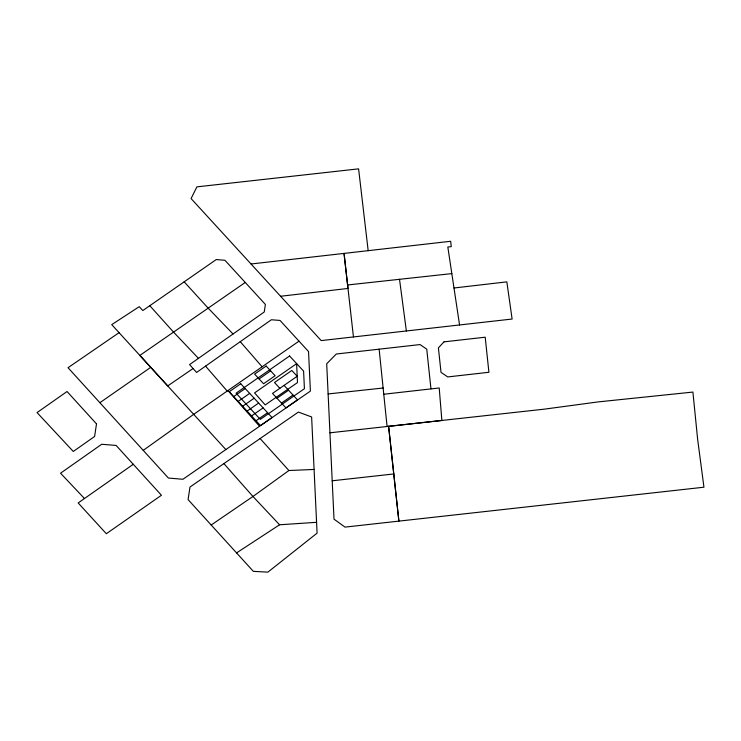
<?xml version="1.0" encoding="UTF-8"?>
<svg xmlns="http://www.w3.org/2000/svg" width="741" height="741" viewBox="0 0 741 741"><rect width="100%" height="100%" fill="white"/><g stroke="black" fill="none" stroke-linecap="round" stroke-linejoin="round"><path stroke-width="1.11" d="M314.082 469.442L311.628 416.97L298.401 412.07L189.983 487.05L188.075 499.601L253.339 571.348L267.871 572.145L317.092 533.131L314.082 469.442L288.907 470.526L252.95 496.479L211.185 525.017M143.235 450.361L193.688 414.349L299.012 341.147L308.543 351.549L310.396 391.1L182.916 479.27L168.411 478.047L68.033 367.703L119.069 332.672M225.848 449.565L111.734 324.632L139.243 306.681L142.837 310.535L216.252 259.563L224.931 260.276L265.389 304.44L264.25 311.989L189.594 364.6L196.587 372.445L271.363 319.76L280.033 320.436L299.012 341.147M133.278 464.292L78.166 502.944L106.334 533.724L161.445 495.257L116.115 445.434L101.712 444.267L60.54 473.203L84.465 498.526M99.878 402.696L150.738 367.341M233.656 396.592L245.215 388.562M259.081 378.92L270.641 370.889M238.13 401.427L249.689 393.397M242.613 406.263L254.172 398.223M247.086 411.088L258.646 403.058M251.56 415.923L263.12 407.893M276.986 398.25L288.545 390.22M256.034 420.758L267.594 412.718M281.469 403.085L293.019 395.046M245.252 282.46L139.864 355.43L167.716 385.931L193.077 368.518M236.546 552.916L279.57 524.785L316.583 522.312M280.598 296.261L347.974 288.453L344.046 253.413L353.448 336.942L321.205 340.591L191.076 198.569L196.911 186.862L358.588 168.855L368.175 250.671M453.992 287.999L506.835 281.858L512.114 319.038L353.448 336.942M251.023 263.991L450.667 241.279L451.269 246.633L447.823 247.012L459.559 324.966M430.966 388.905L426.742 349.168L420.036 344.565L336.303 354.013L326.698 363.766L334.006 519.154L345.019 527.11L703.95 487.207L697.633 439.293L692.909 392.072L598.274 401.891L544.654 409.115L329.94 432.8M383.764 394.24L439.209 387.969L441.868 420.49L387.08 426.501L379.133 349.168M332.218 480.789L393.73 473.962M347.594 284.97L451.825 273.605M328.124 393.943L383.125 388.006M233.044 333.987L208.175 308.145L184.176 281.83M198.449 358.357L173.533 332.107L149.802 305.709M279.57 524.785L252.95 496.479L223.884 463.607M284.072 385.385L297.502 399.881L285.943 407.911L272.512 393.415L297.206 376.261L291.834 370.463L274.494 382.504L279.866 388.303M260.11 438.552L288.907 470.526M228.006 390.498L259.545 426.26M240.26 341.666L262.119 366.804M205.563 366.128L227.2 391.063M399.519 279.311L406.364 330.986M388.636 426.39L398.89 521.155L388.58 426.353M96.497 423.871L94.616 436.468L73.285 451.464L37.05 412.589L67.051 391.517L96.497 423.871M443.998 341.86L438.403 347.844L441.015 372.343L447.74 376.928L488.912 372.278L485.207 337.201L443.998 341.86M240.742 383.727L229.182 391.767L260.517 425.584L272.067 417.554L240.742 383.727M266.167 366.054L254.608 374.085L263.564 383.755L275.124 375.724L266.167 366.054M289.583 355.986L236.073 393.184L260.323 419.369L304.421 388.719L303.597 371.111L289.583 355.986M296.613 363.674L254.589 392.878L265.195 404.91L297.502 382.578L296.613 363.674"/></g></svg>
